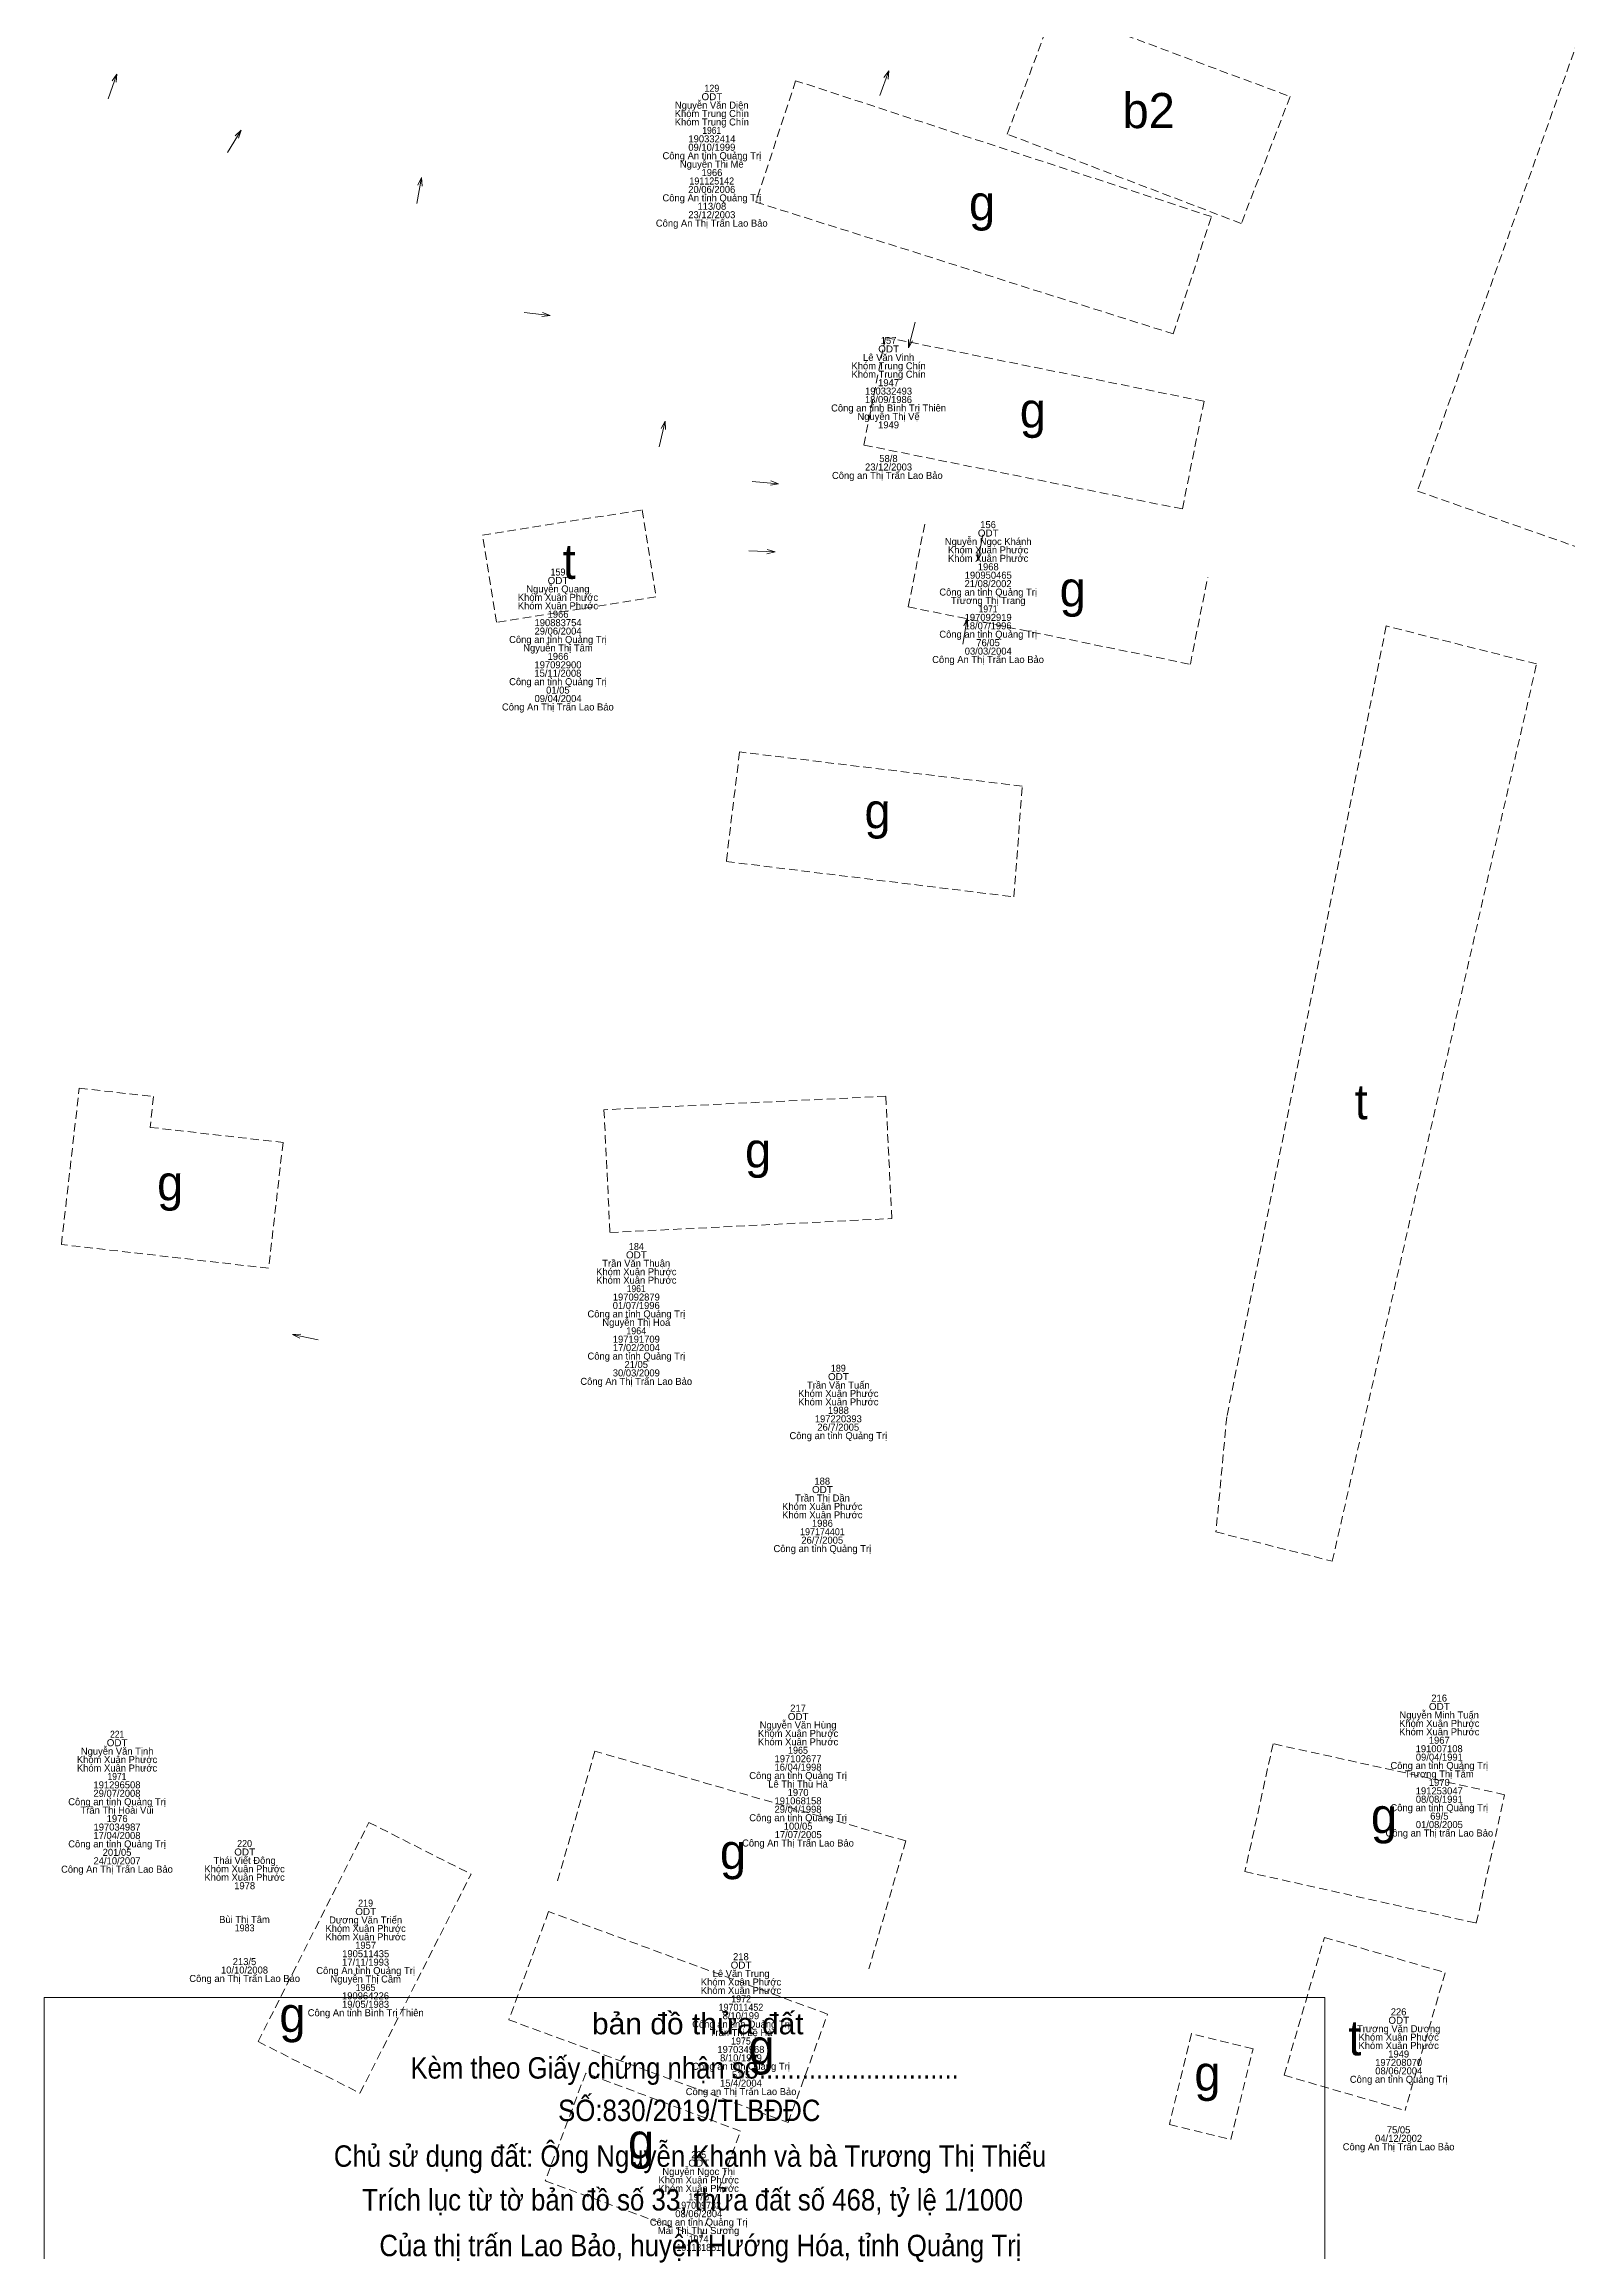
# Model space of a CAD drawing. Header units: metres. Extents: x 537497 to 538007, y 1836993 to 1837512.
# Drawn here: x 537544.6 to 537631.4, y 1837247.4 to 1837373 of the extents above; entities that cross this region are included whole.
import ezdxf
from ezdxf.enums import TextEntityAlignment as Align

# ---------------------------------------------------------------- set-up
doc = ezdxf.new("R2010")
doc.units = ezdxf.units.M
doc.header["$LTSCALE"] = 0.16
doc.linetypes.add('MEDIUM_DASHED', pattern=[4.5, 3, -1.5])
for name, color, linetype, lineweight in [('14', 7, 'MEDIUM_DASHED', 13), ('16', 7, 'Continuous', 13), ('5', 7, 'Continuous', 13)]:
    doc.layers.add(name, color=color, linetype=linetype, lineweight=lineweight)
doc.layers.add('15', color=7, linetype='Continuous')

msp = doc.modelspace()

# ---------------------------------------------------------------- linework, layer by layer
at = {"layer": '14'}
for p, q in [((537593.8, 1837341.01), (537594.74, 1837345.71)), ((537593.66, 1837270.76), (537591.56, 1837263.48)), ((537615.2, 1837257.42), (537622.08, 1837255.42))]:
    msp.add_line(p, q, dxfattribs=at)
for points in [[(537634.59, 1837380.73), (537622.79, 1837347.6), (537634.46, 1837343.51), (537645.63, 1837374.87)], [(537593.8, 1837341.01), (537609.86, 1837337.74), (537610.85, 1837342.7)], [(537593.66, 1837270.76), (537575.96, 1837275.87), (537573.83, 1837268.46)], [(537556.79, 1837259.34), (537563.1, 1837271.81), (537568.91, 1837268.87)], [(537556.79, 1837259.34), (537562.59, 1837256.4), (537568.91, 1837268.87)], [(537615.2, 1837257.42), (537617.49, 1837265.27), (537624.37, 1837263.26), (537622.08, 1837255.42)]]:
    msp.add_lwpolyline(points, dxfattribs=at)
for points in [[(537615.54, 1837370.06), (537612.76, 1837362.83), (537599.44, 1837367.92), (537602.1, 1837375.06)], [(537587.39, 1837370.96), (537585.13, 1837364.05), (537608.88, 1837356.55), (537611.06, 1837363.22)], [(537610.64, 1837352.71), (537609.41, 1837346.58), (537591.27, 1837350.22), (537592.5, 1837356.35)], [(537579.44, 1837341.57), (537570.36, 1837340.13), (537569.57, 1837345.09), (537578.65, 1837346.53)], [(537629.57, 1837337.76), (537621.01, 1837339.92), (537611.93, 1837294.9), (537611.32, 1837288.35), (537617.94, 1837286.68)], [(537583.44, 1837326.51), (537599.82, 1837324.5), (537600.29, 1837330.8), (537584.2, 1837332.75)], [(537545.59, 1837304.71), (537546.61, 1837313.61), (537550.84, 1837313.13), (537550.64, 1837311.38), (537558.21, 1837310.52), (537557.39, 1837303.36)], [(537592.52, 1837313.15), (537576.48, 1837312.38), (537576.82, 1837305.39), (537592.87, 1837306.19)], [(537614.57, 1837276.29), (537612.97, 1837269.01), (537626.14, 1837266.08), (537627.75, 1837273.39)], [(537571.06, 1837260.58), (537586.96, 1837254.73), (537589.21, 1837260.9), (537573.33, 1837266.74)], [(537609.93, 1837259.79), (537608.67, 1837254.62), (537612.16, 1837253.77), (537613.43, 1837258.92)], [(537573.14, 1837251.41), (537581.99, 1837248.18), (537584.26, 1837254.24), (537575.44, 1837257.54)]]:
    msp.add_lwpolyline(points, close=True, dxfattribs=at)
at = {"layer": '16'}
for p, q in [((537548.75, 1837371.34), (537548.71, 1837370.87)), ((537592.69, 1837371.53), (537592.65, 1837371.05)), ((537555.82, 1837368.15), (537555.68, 1837367.69)), ((537566.1, 1837365.44), (537566.13, 1837364.96)), ((537573.42, 1837357.6), (537572.95, 1837357.53)), ((537593.82, 1837355.75), (537593.81, 1837356.23)), ((537579.96, 1837351.58), (537579.98, 1837351.11)), ((537586.41, 1837348.02), (537585.95, 1837347.93)), ((537586.22, 1837344.14), (537585.75, 1837344.03)), ((537597.76, 1837343.62), (537597.72, 1837344.1)), ((537597.16, 1837340.35), (537597.2, 1837339.88)), ((537558.74, 1837299.58), (537559.22, 1837299.61))]:
    msp.add_line(p, q, dxfattribs=at)
for points in [[(537548.26, 1837369.92), (537548.75, 1837371.34), (537548.48, 1837370.95)], [(537592.19, 1837370.11), (537592.69, 1837371.53), (537592.42, 1837371.14)], [(537555.04, 1837366.87), (537555.82, 1837368.15), (537555.48, 1837367.82)], [(537565.82, 1837363.96), (537566.1, 1837365.44), (537565.89, 1837365.01)], [(537571.93, 1837357.76), (537573.42, 1837357.6), (537572.98, 1837357.77)], [(537594.19, 1837357.21), (537593.82, 1837355.75), (537594.05, 1837356.16)], [(537579.62, 1837350.12), (537579.96, 1837351.58), (537579.74, 1837351.17)], [(537584.92, 1837348.14), (537586.41, 1837348.02), (537585.97, 1837348.18)], [(537598.04, 1837345.1), (537597.76, 1837343.62), (537597.96, 1837344.05)], [(537584.72, 1837344.2), (537586.22, 1837344.14), (537585.77, 1837344.28)], [(537596.9, 1837338.88), (537597.16, 1837340.35), (537596.96, 1837339.93)], [(537560.21, 1837299.29), (537558.74, 1837299.58), (537559.16, 1837299.37)]]:
    msp.add_lwpolyline(points, dxfattribs=at)
at = {"layer": '5'}
msp.add_lwpolyline([(537544.61, 1837261.84), (537617.51, 1837261.84), (537617.51, 1837146.98), (537544.61, 1837146.98)], close=True, dxfattribs=at)

# ---------------------------------------------------------------- texts
at = {"layer": '15'}
for s, p in [('Nguyễn Văn Diện', (537582.615, 1837369.37)), ('Khóm Trung Chín', (537582.62, 1837368.89)), ('Khóm Trung Chín', (537582.62, 1837368.41)), ('09/10/1999', (537582.62, 1837366.97)), ('190332414', (537582.625, 1837367.45)), ('Công An tỉnh Quảng Trị', (537582.62, 1837366.49)), ('Nguyễn Thi Mễ', (537582.615, 1837366.01)), ('20/06/2006', (537582.615, 1837364.57)), ('1966', (537582.625, 1837365.53)), ('Công An tỉnh Quảng Trị', (537582.62, 1837364.09)), ('23/12/2003', (537582.62, 1837363.13)), ('113/08', (537582.62, 1837363.61)), ('Công An Thị Trấn Lao Bảo', (537582.615, 1837362.65)), ('157', (537592.68, 1837355.97)), ('Khóm Trung Chín', (537592.68, 1837354.53)), ('Lê Văn Vinh', (537592.685, 1837355.01)), ('Khóm Trung Chín', (537592.68, 1837354.05)), ('190332493', (537592.68, 1837353.09)), ('1947', (537592.68, 1837353.57)), ('Công an tỉnh Bình Trị Thiên', (537592.68, 1837352.13)), ('18/09/1986', (537592.675, 1837352.61)), ('Nguyễn Thị Vệ', (537592.68, 1837351.65)), ('1949', (537592.68, 1837351.17)), ('58/8', (537592.675, 1837349.25)), ('Công an Thị Trấn Lao Bảo ', (537592.685, 1837348.29)), ('23/12/2003', (537592.68, 1837348.77)), ('156', (537598.345, 1837345.49)), ('Nguyễn Ngọc Khánh', (537598.35, 1837344.53)), ('Khóm Xuân Phước', (537598.35, 1837344.05)), ('Khóm Xuân Phước', (537598.35, 1837343.57)), ('1968', (537598.355, 1837343.09)), ('Nguyễn Quang', (537573.855, 1837341.83)), ('21/08/2002', (537598.345, 1837342.13)), ('190950465', (537598.355, 1837342.61)), ('Khóm Xuân Phước', (537573.86, 1837341.35)), ('Khóm Xuân Phước', (537573.86, 1837340.87)), ('Công an tỉnh Quảng Trị', (537598.35, 1837341.65)), ('Trương Thị Trang', (537598.355, 1837341.17)), ('29/06/2004', (537573.865, 1837339.43)), ('190883754', (537573.865, 1837339.91)), ('1966', (537573.865, 1837340.39)), ('Công an tỉnh Quảng Trị', (537598.35, 1837339.25)), ('18/07/1996', (537598.345, 1837339.73)), ('197092919', (537598.35, 1837340.21)), ('Công an tỉnh Quảng Trị', (537573.86, 1837338.95)), ('Ngyuễn Thị Tâm', (537573.86, 1837338.47)), ('1966', (537573.865, 1837337.99)), ('03/03/2004', (537598.355, 1837338.29)), ('76/05', (537598.345, 1837338.77)), ('15/11/2008', (537573.855, 1837337.03)), ('197092900', (537573.86, 1837337.51)), ('Công An Thị Trấn Lao Bảo', (537598.345, 1837337.81)), ('Công an tỉnh Quảng Trị', (537573.86, 1837336.55)), ('09/04/2004', (537573.865, 1837335.59)), ('01/05', (537573.855, 1837336.07)), ('Công An Thị Trấn Lao Bảo', (537573.855, 1837335.11)), ('Khóm Xuân Phước', (537578.32, 1837302.96)), ('Trần Văn Thuận', (537578.315, 1837303.44)), ('Khóm Xuân Phước', (537578.32, 1837302.48)), ('197092879', (537578.32, 1837301.52)), ('Công an tỉnh Quảng Trị', (537578.32, 1837300.56)), ('01/07/1996', (537578.315, 1837301.04)), ('Nguyễn Thị Hoa', (537578.32, 1837300.08)), ('197191709', (537578.32, 1837299.12)), ('Công an tỉnh Quảng Trị', (537578.32, 1837298.16)), ('17/02/2004', (537578.325, 1837298.64)), ('Công An Thị Trấn Lao Bảo', (537578.315, 1837296.72)), ('30/03/2009', (537578.32, 1837297.2)), ('21/05', (537578.315, 1837297.68)), ('Trần Văn Tuấn', (537589.82, 1837296.51)), ('Khóm Xuân Phước', (537589.82, 1837296.03)), ('Khóm Xuân Phước', (537589.82, 1837295.55)), ('197220393', (537589.82, 1837294.59)), ('26/7/2005', (537589.815, 1837294.11)), ('1988', (537589.825, 1837295.07)), ('Công an tỉnh Quảng Trị', (537589.82, 1837293.63)), ('188', (537588.905, 1837291.04)), ('Khóm Xuân Phước', (537588.91, 1837289.6)), ('Khóm Xuân Phước', (537588.91, 1837289.12)), ('Trần Thị Dần', (537588.915, 1837290.08)), ('26/7/2005', (537588.905, 1837287.68)), ('1986', (537588.915, 1837288.64)), ('Công an tỉnh Quảng Trị', (537588.91, 1837287.2)), ('217', (537587.53, 1837278.12)), ('Nguyễn Minh Tuấn', (537624.025, 1837277.73)), ('216', (537624.025, 1837278.69)), ('Khóm Xuân Phước', (537587.53, 1837276.68)), ('Nguyễn Văn Hùng', (537587.53, 1837277.16)), ('Khóm Xuân Phước', (537624.03, 1837277.25)), ('Khóm Xuân Phước', (537624.03, 1837276.77)), ('Khóm Xuân Phước', (537548.76, 1837275.19)), ('Nguyễn Văn Tịnh', (537548.765, 1837275.67)), ('Khóm Xuân Phước', (537587.53, 1837276.2)), ('197102677', (537587.53, 1837275.24)), ('09/04/1991', (537624.035, 1837275.33)), ('191007108', (537624.025, 1837275.81)), ('1967', (537624.03, 1837276.29)), ('Khóm Xuân Phước', (537548.76, 1837274.71)), ('Công an tỉnh Quảng Trị', (537587.53, 1837274.28)), ('16/04/1998', (537587.525, 1837274.76)), ('Công an tỉnh Quảng Trị', (537624.03, 1837274.85)), ('Trương Thị Tằm', (537624.03, 1837274.37)), ('1970', (537624.03, 1837273.89)), ('Công an tỉnh Quảng Trị', (537548.76, 1837272.79)), ('29/07/2008', (537548.755, 1837273.27)), ('191296508', (537548.755, 1837273.75)), ('Lê Thị Thu Hà', (537587.525, 1837273.8)), ('191068158', (537587.525, 1837272.84)), ('1970', (537587.53, 1837273.32)), ('08/08/1991', (537624.035, 1837272.93)), ('191253047', (537624.03, 1837273.41)), ('Trần Thị Hoài Vui', (537548.76, 1837272.31)), ('197034987', (537548.76, 1837271.35)), ('1976', (537548.765, 1837271.83)), ('Công an tỉnh Quảng Trị', (537587.53, 1837271.88)), ('29/04/1998', (537587.525, 1837272.36)), ('100/05', (537587.53, 1837271.4)), ('Công an tỉnh Quảng Trị', (537624.03, 1837272.45)), ('01/08/2005', (537624.035, 1837271.49)), ('69/5', (537624.035, 1837271.97)), ('Công an tỉnh Quảng Trị', (537548.76, 1837270.39)), ('17/04/2008', (537548.755, 1837270.87)), ('Công An Thị Trấn Lao Bảo', (537587.525, 1837270.44)), ('17/07/2005', (537587.535, 1837270.92)), ('Công an Thị trấn Lao Bảo', (537624.035, 1837271.01)), ('Công An Thị Trấn Lao Bảo', (537548.755, 1837268.95)), ('24/10/2007', (537548.76, 1837269.43)), ('201/05', (537548.76, 1837269.91)), ('Khóm Xuân Phước', (537556.02, 1837268.97)), ('Thái Viết Đông', (537556.025, 1837269.45)), ('Khóm Xuân Phước', (537556.02, 1837268.49)), ('1978', (537556.025, 1837268.01)), ('Bùi Thị Tâm', (537556.015, 1837266.09)), ('Khóm Xuân Phước', (537562.91, 1837265.58)), ('Khóm Xuân Phước', (537562.91, 1837265.1)), ('Dương Văn Triển', (537562.91, 1837266.06)), ('190511435', (537562.915, 1837264.14)), ('1957', (537562.91, 1837264.62)), ('218', (537584.275, 1837263.97)), ('Công an Thị Trấn Lao Bảo', (537556.025, 1837262.73)), ('10/10/2008', (537556.015, 1837263.21)), ('213/5', (537556.015, 1837263.69)), ('Công An tỉnh Quảng Trị', (537562.91, 1837263.18)), ('Nguyễn Thị Cầm', (537562.915, 1837262.7)), ('17/11/1993', (537562.91, 1837263.66)), ('Khóm Xuân Phước', (537584.28, 1837262.53)), ('Lê Văn Trung', (537584.285, 1837263.01)), ('190964226', (537562.905, 1837261.74)), ('19/05/1983', (537562.91, 1837261.26)), ('Khóm Xuân Phước', (537584.28, 1837262.05)), ('Công An tỉnh Bình Trị Thiên', (537562.915, 1837260.78)), ('Công an tỉnh Quảng Trị', (537584.28, 1837260.13)), ('8/10/199', (537584.275, 1837260.61)), ('226', (537621.715, 1837260.83)), ('Trần Thị Lệ Hà', (537584.285, 1837259.65)), ('Trương Văn Dương', (537621.72, 1837259.87)), ('Khóm Xuân Phước', (537621.72, 1837259.39)), ('Khóm Xuân Phước', (537621.72, 1837258.91)), ('Công an tỉnh Quảng Trị', (537584.28, 1837257.73)), ('197034968', (537584.275, 1837258.69)), ('8/10/1999', (537584.28, 1837258.21)), ('197208070', (537621.72, 1837257.95)), ('1949', (537621.72, 1837258.43)), ('Công an Thị Trấn Lao Bảo', (537584.285, 1837256.29)), ('15/4/2004', (537584.275, 1837256.77)), ('51/5', (537584.285, 1837257.25)), ('Công an tỉnh Quảng Trị', (537621.72, 1837256.99)), ('08/06/2004', (537621.725, 1837257.47)), ('75/05', (537621.715, 1837254.11)), ('Công An Thị Trấn Lao Bảo', (537621.715, 1837253.15)), ('04/12/2002', (537621.715, 1837253.63)), ('Khóm Xuân Phước', (537581.87, 1837251.26)), ('Nguyễn Ngọc Thi', (537581.87, 1837251.74)), ('Khóm Xuân Phước', (537581.87, 1837250.78)), ('1976', (537581.875, 1837250.3)), ('Công an tỉnh Quảng Trị', (537581.87, 1837248.86)), ('08/06/2004', (537581.875, 1837249.34)), ('Mai Thị Thu Sương', (537581.865, 1837248.38))]:
    msp.add_text(s, height=0.4, dxfattribs=at).set_placement(p, align=Align.CENTER)
for s, width, p in [('ODT', 1.05, (537582.625, 1837369.85)), ('129', 0.95, (537582.62, 1837370.33)), ('1961', 0.9, (537582.615, 1837367.93)), ('191125142', 0.95, (537582.615, 1837365.05)), ('ODT', 1.05, (537592.685, 1837355.49)), ('ODT', 1.05, (537598.355, 1837345.01)), ('ODT', 1.05, (537573.865, 1837342.31)), ('159', 0.95, (537573.86, 1837342.79)), ('1971', 0.9, (537598.345, 1837340.69)), ('184', 0.95, (537578.325, 1837304.4)), ('ODT', 1.05, (537578.325, 1837303.92)), ('1961', 0.9, (537578.315, 1837302)), ('1964', 0.95, (537578.315, 1837299.6)), ('ODT', 1.05, (537589.825, 1837296.99)), ('189', 0.95, (537589.82, 1837297.47)), ('ODT', 1.05, (537588.915, 1837290.56)), ('197174401', 0.95, (537588.915, 1837288.16)), ('ODT', 1.05, (537587.535, 1837277.64)), ('ODT', 1.05, (537624.035, 1837278.21)), ('221', 0.9, (537548.765, 1837276.63)), ('ODT', 1.05, (537548.765, 1837276.15)), ('1965', 0.95, (537587.525, 1837275.72)), ('1971', 0.9, (537548.755, 1837274.23)), ('220', 0.95, (537556.02, 1837270.41)), ('ODT', 1.05, (537556.025, 1837269.93)), ('ODT', 1.05, (537562.915, 1837266.54)), ('219', 0.95, (537562.91, 1837267.02)), ('1983', 0.95, (537556.02, 1837265.61)), ('ODT', 1.05, (537584.285, 1837263.49)), ('1965', 0.95, (537562.905, 1837262.22)), ('1972', 0.95, (537584.285, 1837261.57)), ('197011452', 0.95, (537584.275, 1837261.09)), ('ODT', 1.05, (537621.725, 1837260.35)), ('1975', 0.95, (537584.275, 1837259.17)), ('225', 0.95, (537581.875, 1837252.7)), ('ODT', 1.05, (537581.875, 1837252.22)), ('197009732', 0.95, (537581.865, 1837249.82)), ('1974', 0.95, (537581.865, 1837247.9)), ('191131851', 0.95, (537581.875, 1837247.42))]:
    msp.add_text(s, height=0.4, dxfattribs=dict(at, width=width)).set_placement(p, align=Align.CENTER)
at = {"layer": '16'}
for s, p in [('b2', (537606, 1837368.26)), ('g', (537597.26, 1837363.01)), ('g', (537600.15, 1837351.21)), ('t', (537574.13, 1837342.6)), ('g', (537602.42, 1837341.03)), ('g', (537591.31, 1837328.4)), ('t', (537619.22, 1837311.84)), ('g', (537584.51, 1837309.09)), ('g', (537551.04, 1837307.22)), ('g', (537620.14, 1837271.2)), ('g', (537583.08, 1837269.16)), ('g', (537558, 1837259.88)), ('t', (537618.85, 1837258.55)), ('g', (537584.7, 1837258.04)), ('g', (537610.09, 1837256.54)), ('g', (537577.85, 1837252.68))]:
    msp.add_text(s, height=2, dxfattribs=at).set_placement(p)
at = {"layer": '5'}
for s, height, width, p in [('bản đồ thửa đất', 1.215, 1.05, (537581.82, 1837259.75)), ('Kèm theo Giấy chứng nhận số:...........................', 1.215, 0.9, (537581.07, 1837257.23)), ('SỐ:830/2019/TLBĐĐC', 1.22, 0.9, (537581.335, 1837254.81)), ('Chủ sử dụng đất: Ông Nguyễn Khanh và bà Trương Thị Thiểu', 1.22, 0.9, (537581.38, 1837252.21)), ('Trích lục từ tờ bản đồ số 33, thửa đất số 468, tỷ lệ 1/1000 ', 1.22, 0.9, (537581.725, 1837249.72)), ('Của thị trấn Lao Bảo, huyện Hướng Hóa, tỉnh Quảng Trị', 1.22, 0.9, (537581.97, 1837247.12))]:
    msp.add_text(s, height=height, dxfattribs=dict(at, width=width)).set_placement(p, align=Align.CENTER)

doc.saveas('drawing.dxf')
